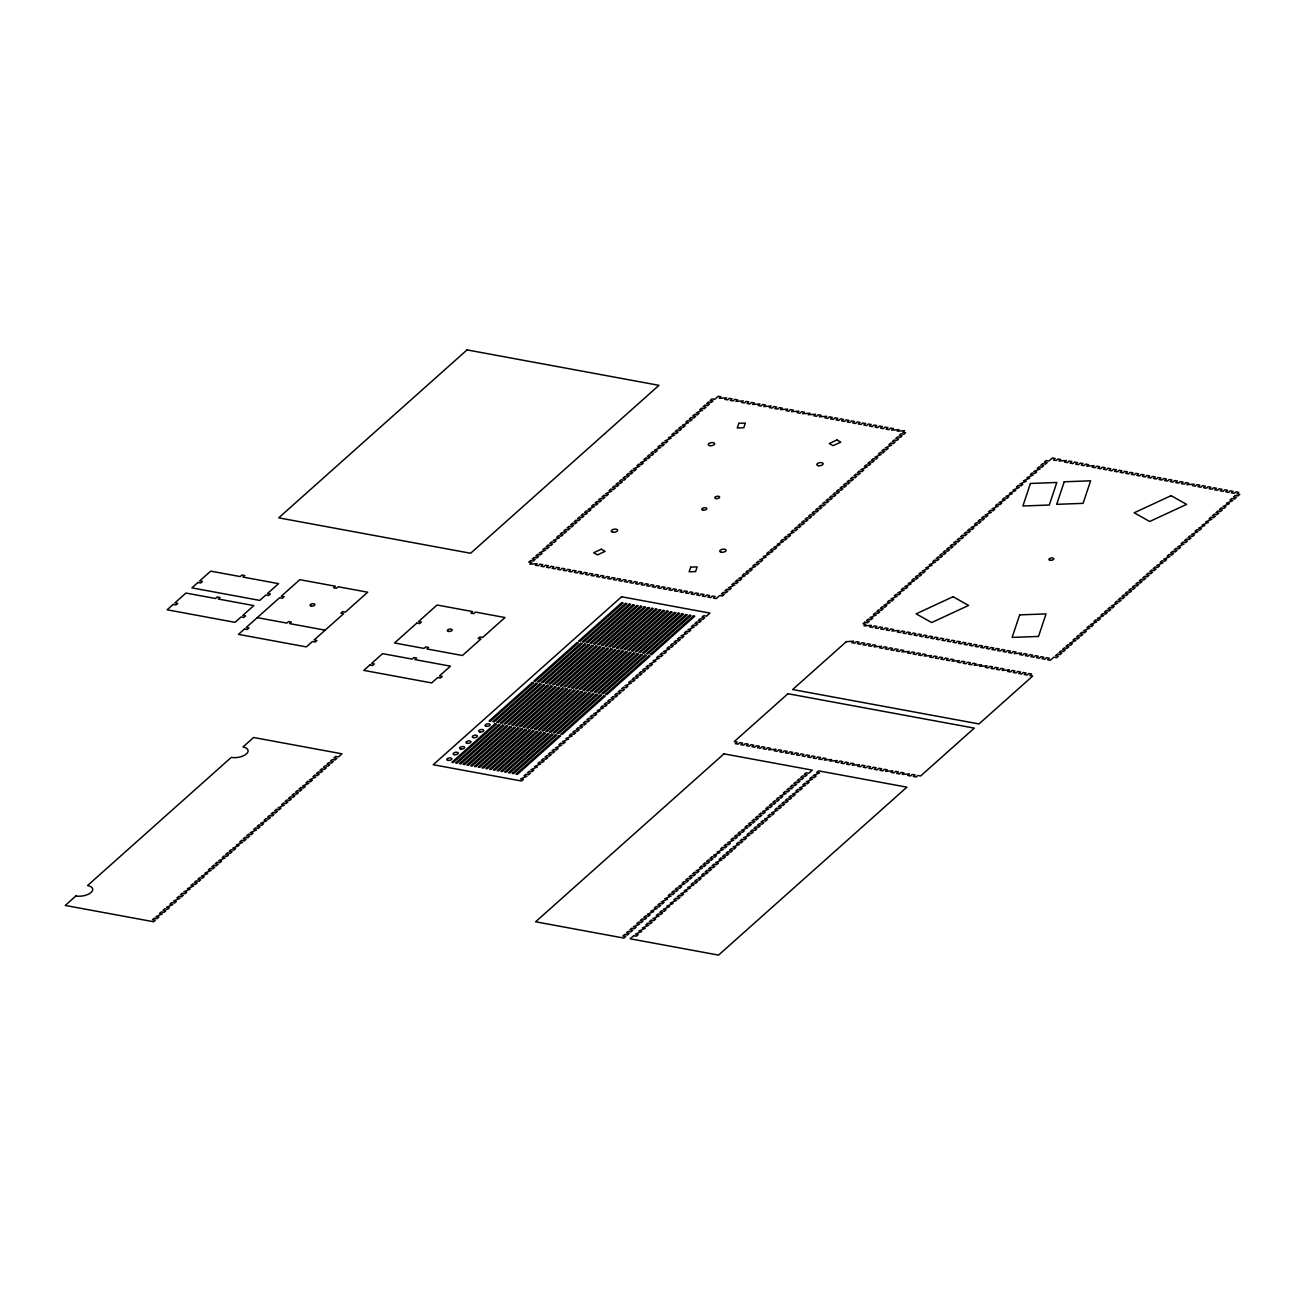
<?xml version="1.0" encoding="UTF-8"?>
<svg xmlns="http://www.w3.org/2000/svg" width="1305" height="1305" viewBox="0 0 1305 1305"><rect width="100%" height="100%" fill="white"/><g stroke="black" fill="none" stroke-linecap="round" stroke-linejoin="round"><path stroke-width="1.5" d="M257.264 617.64L286.79 623.089L288.536 621.539L291.309 622.045L289.563 623.594L325.141 630.168M690.671 567.137L689.122 571.802L695.581 571.574L697.147 566.892L690.671 567.137M738.842 423.309L737.276 427.975L743.752 427.73L745.318 423.065L738.842 423.309M1030.428 483.47L1022.892 505.997L1049.285 505.019L1056.822 482.475L1030.428 483.47M1019.662 614.883L1012.125 637.411L1038.519 636.432L1046.055 613.905L1019.662 614.883M1064.227 481.79L1056.675 504.334L1083.068 503.355L1090.621 480.811L1064.227 481.79M173.173 604.411L167.138 609.794L235.031 622.338L241.066 616.955L243.839 617.461L245.585 615.911L242.812 615.389L253.806 605.585L218.229 599.011L219.974 597.462L217.201 596.956L215.456 598.506L185.93 593.057L174.919 602.861L177.708 603.383L175.963 604.933L173.173 604.411M197.936 582.487L191.9 587.87L259.777 600.398L265.812 595.015L268.602 595.537L270.347 593.987L267.558 593.465L278.569 583.661L242.991 577.087L244.736 575.538L241.947 575.016L240.202 576.582L210.676 571.133L199.681 580.937L202.454 581.443L200.709 583.009L197.936 582.487M467.043 349.903L278.699 517.84L470.616 553.271L658.96 385.334L467.043 349.903M244.508 628.994L238.472 634.377L306.365 646.905L312.401 641.538L315.174 642.044L316.919 640.494L314.146 639.972L343.655 613.66L340.882 613.138L342.628 611.588L345.401 612.094L367.716 592.209L338.174 586.761L336.429 588.31L333.656 587.805L335.401 586.239L299.824 579.681L281.309 596.189L284.099 596.711L282.353 598.261L279.564 597.739L246.254 627.444L249.043 627.95L247.298 629.516L244.508 628.994M75.886 895.964L65.25 905.442L153.615 921.754L155.344 920.188L152.571 919.682L154.316 918.133L157.089 918.638L158.835 917.089L156.062 916.567L162.326 913.973L159.553 913.467L161.282 911.901L164.071 912.423L165.817 910.874L163.027 910.352L164.773 908.802L167.562 909.308L169.307 907.758L166.518 907.236L172.798 904.642L170.009 904.137L171.754 902.571L174.527 903.093L176.273 901.543L173.5 901.021L179.764 898.427L176.991 897.905L178.736 896.356L181.509 896.878L183.255 895.312L180.465 894.806L182.211 893.24L185 893.762L186.746 892.212L183.956 891.69L190.236 889.096L187.447 888.591L193.711 885.981L190.938 885.475L192.683 883.925L195.456 884.431L197.202 882.881L194.429 882.359L196.174 880.81L198.947 881.315L200.693 879.766L197.92 879.26L199.649 877.694L202.438 878.216L204.184 876.65L201.394 876.144L207.674 873.551L204.885 873.029L211.149 870.435L208.376 869.929L210.121 868.363L212.894 868.885L214.64 867.319L211.867 866.814L213.612 865.264L216.385 865.77L218.131 864.22L215.358 863.698L217.087 862.148L219.876 862.654L221.622 861.104L218.832 860.599L225.113 857.989L222.323 857.483L224.069 855.933L226.858 856.439L228.603 854.889L225.814 854.367L227.559 852.817L230.332 853.34L232.078 851.774L229.305 851.268L231.05 849.702L233.823 850.224L235.569 848.674L232.796 848.152L239.06 845.558L236.27 845.036L242.551 842.443L239.761 841.937L241.507 840.371L244.296 840.893L246.041 839.343L243.252 838.821L244.997 837.272L247.771 837.777L249.516 836.228L246.743 835.706L248.488 834.156L251.261 834.678L253.007 833.112L250.234 832.606L256.498 830.013L253.725 829.491L255.454 827.941L258.243 828.447L259.989 826.897L257.199 826.391L258.945 824.825L261.734 825.347L263.48 823.781L260.69 823.276L266.954 820.682L264.181 820.16L265.926 818.61L268.7 819.116L270.445 817.566L267.672 817.061L269.417 815.495L272.19 816.017L273.936 814.451L271.163 813.945L272.892 812.395L275.681 812.901L277.427 811.351L274.637 810.829L276.383 809.279L279.172 809.785L280.918 808.235L278.128 807.73L284.408 805.12L281.619 804.614L283.364 803.064L286.138 803.57L287.883 802.02L285.11 801.498L286.855 799.949L289.628 800.454L291.374 798.905L288.601 798.399L290.346 796.833L293.119 797.355L294.865 795.789L292.075 795.283L293.821 793.734L296.61 794.239L298.356 792.69L295.566 792.168L297.312 790.618L300.101 791.14L301.846 789.574L299.057 789.068L300.803 787.502L303.576 788.024L305.321 786.475L302.548 785.953L308.812 783.359L306.039 782.837L307.784 781.287L310.557 781.809L312.303 780.243L309.53 779.738L315.794 777.144L313.004 776.622L314.75 775.072L317.539 775.578L319.285 774.028L316.495 773.506L318.241 771.956L321.03 772.478L322.759 770.912L319.986 770.407L321.731 768.841L324.505 769.363L326.25 767.813L323.477 767.291L325.222 765.741L327.995 766.247L329.741 764.697L326.968 764.192L328.697 762.626L331.486 763.148L333.232 761.582L330.442 761.076L332.188 759.526L334.977 760.032L336.723 758.482L333.933 757.96L335.679 756.411L338.468 756.916L341.943 753.817L253.594 737.504L242.958 746.982A11.093 5.269 -8.8 0 1 246.433 753.915A11.093 5.269 -8.8 0 1 231.279 757.389L87.566 885.54A11.093 5.269 -8.8 0 1 91.04 892.473A11.093 5.269 -8.8 0 1 75.886 895.964M369.821 665.012L363.785 670.379L431.678 682.923L437.713 677.54L440.486 678.045L442.232 676.496L439.459 675.974L450.453 666.17L414.876 659.596L416.621 658.046L413.848 657.541L412.103 659.09L382.577 653.642L371.566 663.446L374.356 663.968L372.61 665.517L369.821 665.012M416.833 623.089L394.534 642.974L424.06 648.422L425.805 646.872L428.578 647.378L426.849 648.944L462.41 655.501L480.925 638.993L478.152 638.488L479.897 636.922L482.671 637.444L504.986 617.542L475.444 612.094L473.715 613.66L470.926 613.138L472.671 611.588L437.093 605.014L418.579 621.523L421.368 622.045L419.623 623.594L416.833 623.089M530.58 560.579L528.835 562.129L531.624 562.651L529.879 564.2L537.187 563.678L535.442 565.228L538.215 565.75L539.96 564.184L542.75 564.706L541.004 566.256L543.777 566.778L545.523 565.212L548.312 565.734L546.567 567.284L549.34 567.806L551.085 566.24L553.875 566.762L552.129 568.311L554.902 568.833L556.648 567.267L559.437 567.789L557.692 569.339L560.465 569.845L562.21 568.295L565 568.817L563.254 570.367L566.027 570.872L567.773 569.323L570.546 569.845L568.817 571.394L571.59 571.9L573.335 570.35L576.109 570.872L574.379 572.422L577.153 572.928L578.898 571.378L581.671 571.884L579.942 573.45L582.715 573.955L584.461 572.406L587.234 572.911L585.505 574.477L588.278 574.983L590.023 573.433L592.796 573.939L591.067 575.505L593.84 576.011L595.586 574.461L598.359 574.967L596.63 576.533L599.403 577.038L601.148 575.489L603.921 575.994L602.192 577.56L604.965 578.066L606.711 576.516L609.484 577.022L607.755 578.572L610.528 579.094L612.273 577.544L615.047 578.05L613.317 579.599L616.091 580.121L617.836 578.572L620.609 579.077L618.88 580.627L621.653 581.149L623.399 579.599L626.172 580.105L624.443 581.655L627.216 582.177L628.961 580.611L631.734 581.133L630.005 582.683L632.778 583.205L634.524 581.639L637.297 582.161L635.568 583.71L638.341 584.232L640.086 582.666L642.859 583.188L641.13 584.738L643.903 585.26L645.649 583.694L648.422 584.216L646.676 585.766L649.466 586.288L651.211 584.722L653.984 585.244L652.239 586.793L655.028 587.315L656.774 585.749L659.547 586.271L657.802 587.821L660.591 588.327L662.336 586.777L665.11 587.299L663.364 588.849L666.154 589.354L667.899 587.805L670.672 588.327L668.927 589.876L671.716 590.382L673.462 588.832L676.235 589.338L674.489 590.904L677.279 591.41L679.024 589.86L681.797 590.366L680.052 591.932L682.841 592.437L684.587 590.888L687.36 591.393L685.614 592.959L688.404 593.465L690.149 591.915L692.922 592.421L691.177 593.987L693.966 594.493L695.712 592.943L698.485 593.449L696.74 595.015L699.529 595.52L701.274 593.971L704.048 594.476L702.302 596.042L705.092 596.548L706.837 594.998L709.61 595.504L707.865 597.054L710.654 597.576L712.4 596.026L715.173 596.532L713.427 598.082L716.217 598.604L719.707 595.488L722.481 596.01L724.226 594.444L721.453 593.938L723.198 592.388L725.972 592.894L727.717 591.344L724.928 590.822L726.673 589.273L729.462 589.778L731.208 588.229L728.418 587.723L734.699 585.113L731.909 584.607L733.655 583.058L736.428 583.563L738.173 582.014L735.4 581.492L737.146 579.942L739.919 580.448L741.664 578.898L738.891 578.392L745.155 575.782L742.382 575.277L744.111 573.727L746.9 574.233L748.646 572.683L745.856 572.161L747.602 570.611L750.391 571.133L752.137 569.567L749.347 569.062L755.611 566.468L752.838 565.946L754.584 564.396L757.357 564.902L759.102 563.352L756.329 562.83L758.075 561.28L760.848 561.803L762.593 560.236L759.82 559.731L766.084 557.137L763.295 556.615L769.575 554.021L766.785 553.499L768.531 551.95L771.32 552.472L773.066 550.906L770.276 550.4L772.022 548.834L774.795 549.356L776.54 547.806L773.767 547.284L780.031 544.691L777.258 544.185L783.522 541.575L780.733 541.069L782.478 539.52L785.267 540.025L787.013 538.476L784.223 537.954L785.969 536.404L788.758 536.91L790.504 535.36L787.714 534.854L793.978 532.244L791.205 531.739L792.951 530.189L795.724 530.695L797.469 529.145L794.696 528.623L796.442 527.073L799.215 527.579L800.96 526.029L798.187 525.524L799.916 523.957L802.706 524.48L804.451 522.913L801.662 522.408L803.407 520.858L806.196 521.364L807.942 519.814L805.152 519.292L806.898 517.742L809.687 518.248L811.416 516.698L808.643 516.193L810.389 514.627L813.162 515.149L814.907 513.583L812.134 513.077L813.88 511.527L816.653 512.033L818.398 510.483L815.625 509.961L817.354 508.412L820.144 508.934L821.889 507.368L819.1 506.862L820.845 505.296L823.634 505.818L825.38 504.268L822.59 503.746L824.336 502.197L827.125 502.702L828.871 501.153L826.081 500.631L827.827 499.081L830.6 499.603L832.345 498.037L829.572 497.531L831.318 495.965L834.091 496.487L835.836 494.938L833.063 494.416L834.808 492.866L837.582 493.372L839.327 491.822L836.538 491.3L838.283 489.75L841.073 490.272L842.818 488.706L840.029 488.2L841.774 486.635L844.563 487.156L846.309 485.607L843.519 485.085L845.265 483.535L848.038 484.041L849.783 482.491L847.01 481.985L848.756 480.419L851.529 480.941L853.274 479.375L850.501 478.87L852.247 477.32L855.02 477.826L856.765 476.276L853.992 475.754L855.721 474.204L858.511 474.71L860.256 473.16L857.467 472.655L859.212 471.089L862.001 471.611L863.747 470.045L860.957 469.539L867.221 466.945L864.448 466.423L866.194 464.874L868.967 465.379L870.712 463.83L867.939 463.324L869.685 461.758L872.458 462.28L874.203 460.714L871.43 460.208L873.159 458.659L875.949 459.164L877.694 457.615L874.905 457.093L881.185 454.499L878.396 453.993L880.141 452.427L882.93 452.949L884.676 451.383L881.886 450.877L883.632 449.328L886.405 449.834L888.15 448.284L885.377 447.762L891.641 445.168L888.868 444.662L890.614 443.096L893.387 443.618L895.132 442.069L892.343 441.547L894.088 439.997L896.878 440.503L898.623 438.953L895.834 438.431L897.579 436.881L900.368 437.403L902.114 435.837L899.324 435.332L901.07 433.766L903.843 434.288L905.588 432.738L902.815 432.216L904.561 430.666L897.253 431.188L898.998 429.639L891.69 430.161L893.436 428.611L890.646 428.089L888.901 429.655L886.128 429.133L887.873 427.583L885.084 427.061L883.338 428.627L880.565 428.105L882.311 426.556L879.521 426.05L877.776 427.6L875.003 427.078L876.748 425.528L873.959 425.022L872.213 426.572L869.44 426.05L871.185 424.5L868.396 423.995L866.65 425.544L863.877 425.038L865.623 423.473L862.833 422.967L861.088 424.517L858.315 424.011L860.06 422.445L857.271 421.939L855.525 423.489L852.752 422.983L854.498 421.417L851.708 420.911L849.963 422.461L847.19 421.955L848.935 420.389L846.146 419.884L844.4 421.433L841.627 420.928L843.373 419.362L840.583 418.856L838.838 420.406L836.065 419.9L837.81 418.334L835.021 417.828L833.275 419.378L830.502 418.872L832.247 417.323L829.458 416.801L827.713 418.35L824.939 417.845L826.685 416.295L819.377 416.817L821.122 415.267L818.333 414.745L816.587 416.295L813.814 415.789L815.56 414.24L808.252 414.762L809.997 413.212L802.689 413.734L804.435 412.184L801.645 411.662L799.916 413.228L797.127 412.706L798.872 411.157L791.564 411.679L793.31 410.129L790.52 409.607L788.791 411.173L786.001 410.651L787.747 409.101L780.439 409.623L782.184 408.074L779.395 407.568L777.666 409.118L774.876 408.596L776.622 407.046L773.832 406.54L772.103 408.09L769.314 407.568L771.059 406.018L763.751 406.556L765.497 404.99L762.707 404.485L760.978 406.034L758.189 405.529L759.934 403.963L752.626 404.501L754.372 402.935L751.582 402.429L749.853 403.979L747.064 403.473L748.809 401.907L746.02 401.402L744.29 402.951L741.501 402.446L743.246 400.88L735.938 401.418L737.684 399.852L734.894 399.346L733.165 400.896L730.376 400.39L732.121 398.841L729.348 398.319L727.603 399.868L724.813 399.363L726.559 397.813L719.251 398.335L720.996 396.785L718.223 396.263L714.732 399.379L711.943 398.857L710.197 400.423L712.987 400.929L711.241 402.478L708.452 401.973L706.706 403.522L709.496 404.044L707.75 405.594L704.977 405.088L703.232 406.638L706.005 407.144L704.26 408.71L701.486 408.188L699.741 409.754L702.514 410.259L696.25 412.853L699.04 413.375L697.294 414.925L694.505 414.419L692.759 415.969L695.549 416.474L693.803 418.04L691.014 417.518L689.268 419.084L692.058 419.59L690.312 421.14L687.539 420.634L685.794 422.184L688.567 422.706L682.303 425.3L685.076 425.805L683.331 427.371L680.558 426.849L678.812 428.415L681.585 428.921L679.856 430.471L677.067 429.965L675.321 431.515L678.111 432.037L676.365 433.586L673.576 433.081L671.83 434.63L674.62 435.136L668.356 437.73L671.129 438.252L664.865 440.845L667.638 441.367L665.893 442.917L663.119 442.395L661.374 443.961L664.147 444.467L662.418 446.033L659.629 445.511L657.883 447.06L660.673 447.582L654.392 450.176L657.182 450.698L655.436 452.248L652.647 451.726L650.901 453.292L653.691 453.797L651.945 455.363L649.172 454.841L647.427 456.391L650.2 456.913L648.455 458.463L645.681 457.957L643.936 459.507L646.709 460.029L640.445 462.623L643.235 463.128L641.489 464.678L638.7 464.172L636.954 465.722L639.744 466.244L633.463 468.838L636.253 469.343L634.507 470.909L631.734 470.387L629.989 471.953L632.762 472.459L631.016 474.009L628.243 473.503L626.498 475.053L629.271 475.575L627.526 477.124L624.752 476.619L623.007 478.168L625.78 478.674L624.051 480.24L621.262 479.718L619.516 481.284L622.306 481.79L620.56 483.339L617.771 482.834L616.025 484.383L618.815 484.905L617.069 486.455L614.28 485.949L612.551 487.499L615.324 488.005L613.578 489.571L610.805 489.049L609.06 490.615L611.833 491.12L605.569 493.714L608.342 494.236L606.613 495.786L603.824 495.28L602.078 496.83L604.868 497.336L603.122 498.901L600.333 498.38L598.587 499.929L601.377 500.451L599.631 502.001L596.842 501.495L595.096 503.045L597.886 503.567L596.14 505.117L593.367 504.595L591.622 506.161L594.395 506.666L588.131 509.26L590.904 509.782L589.159 511.332L586.385 510.826L584.64 512.376L587.429 512.898L585.684 514.447L582.895 513.925L581.149 515.491L583.939 515.997L582.193 517.563L579.404 517.041L577.658 518.591L580.448 519.113L578.702 520.662L575.929 520.157L574.184 521.706L576.957 522.228L575.211 523.778L572.438 523.256L570.693 524.822L573.466 525.328L571.721 526.877L568.947 526.372L567.202 527.921L569.975 528.443L568.246 529.993L565.457 529.487L563.711 531.037L566.5 531.543L564.755 533.109L561.966 532.587L560.22 534.153L563.01 534.659L561.264 536.208L558.475 535.702L556.746 537.252L559.519 537.774L553.255 540.368L556.028 540.874L554.282 542.44L551.509 541.918L549.764 543.484L552.537 543.989L550.808 545.539L548.018 545.033L546.273 546.583L549.062 547.105L547.317 548.655L544.528 548.149L542.782 549.699L545.572 550.204L539.291 552.814L542.081 553.32L540.335 554.87L537.562 554.364L535.817 555.914L538.59 556.436L536.844 557.985L534.071 557.48L532.326 559.029L535.099 559.535L533.353 561.101L530.58 560.579M621.572 596.776L433.227 764.714L521.592 781.026L523.338 779.476L520.548 778.955L526.812 776.361L524.039 775.855L525.784 774.289L528.558 774.811L530.303 773.245L527.53 772.739L529.275 771.19L532.049 771.695L533.794 770.146L531.005 769.624L537.285 767.03L534.495 766.524L540.776 763.931L537.986 763.409L539.732 761.859L542.505 762.365L544.25 760.815L541.477 760.293L543.223 758.743L545.996 759.265L547.741 757.699L544.968 757.194L546.713 755.628L549.487 756.15L551.232 754.6L548.459 754.078L550.188 752.528L552.977 753.034L554.723 751.484L551.933 750.962L553.679 749.413L556.468 749.935L558.214 748.369L555.424 747.863L561.688 745.269L558.915 744.747L560.661 743.198L563.434 743.703L565.179 742.154L562.406 741.648L568.67 739.038L565.897 738.532L572.161 735.938L569.372 735.416L571.117 733.867L573.906 734.372L575.652 732.823L572.862 732.317L574.608 730.751L577.397 731.273L579.143 729.707L576.353 729.201L578.099 727.652L580.872 728.157L582.617 726.608L579.844 726.086L581.59 724.536L584.363 725.042L586.108 723.492L583.335 722.986L585.08 721.42L587.854 721.942L589.599 720.376L586.81 719.871L588.555 718.321L591.344 718.827L593.09 717.277L590.3 716.755L592.046 715.205L594.835 715.711L596.581 714.161L593.791 713.656L600.055 711.046L597.282 710.54L603.546 707.946L600.773 707.424L602.519 705.875L605.292 706.397L607.037 704.831L604.264 704.325L605.993 702.759L608.783 703.281L610.528 701.731L607.739 701.209L609.484 699.659L612.273 700.165L614.019 698.615L611.229 698.093L612.975 696.544L615.764 697.066L617.493 695.5L614.72 694.994L616.466 693.428L619.239 693.95L620.984 692.4L618.211 691.878L619.957 690.329L622.73 690.834L624.475 689.285L621.702 688.763L623.431 687.213L626.221 687.735L627.966 686.169L625.177 685.663L631.457 683.07L628.667 682.548L630.413 680.998L633.202 681.504L634.948 679.954L632.158 679.448L633.904 677.882L636.677 678.404L638.422 676.838L635.649 676.333L637.395 674.783L640.168 675.289L641.913 673.739L639.14 673.217L640.885 671.667L643.659 672.173L645.404 670.623L642.615 670.118L644.36 668.552L647.15 669.074L648.895 667.508L646.106 667.002L647.851 665.452L650.64 665.958L652.386 664.408L649.596 663.886L655.86 661.292L653.087 660.787L659.351 658.177L656.578 657.671L658.324 656.121L661.097 656.627L662.842 655.077L660.069 654.555L661.798 653.006L664.588 653.511L666.333 651.962L663.544 651.456L669.824 648.846L667.034 648.34L668.78 646.791L671.569 647.296L673.298 645.747L670.525 645.225L672.271 643.675L675.044 644.181L676.789 642.631L674.016 642.125L675.762 640.559L678.535 641.081L680.28 639.532L677.507 639.01L679.236 637.46L682.026 637.966L683.771 636.416L680.982 635.894L687.262 633.3L684.473 632.795L686.218 631.229L689.007 631.75L690.753 630.201L687.963 629.679L694.227 627.085L691.454 626.563L693.2 625.013L695.973 625.535L697.718 623.969L694.945 623.464L696.691 621.898L699.464 622.42L701.209 620.87L698.42 620.348L700.165 618.798L702.955 619.304L704.7 617.754L701.911 617.232L703.656 615.683L706.445 616.205L709.92 613.089L621.572 596.776M532.228 682.531L489.13 720.964L490.484 721.208L533.582 682.776L532.228 682.531M576.989 642.615L533.875 681.063L535.229 681.308L578.343 642.876L576.989 642.615M621.735 602.714L578.621 641.147L579.991 641.408L623.089 602.959L621.735 602.714M535.996 683.216L492.899 721.665L494.252 721.91L537.35 683.477L535.996 683.216M580.758 643.316L537.644 681.748L538.998 682.009L582.112 643.561L580.758 643.316M625.503 603.416L582.405 641.848L583.759 642.093L626.857 603.66L625.503 603.416M495.019 723.818L451.905 762.267L453.275 762.512L496.373 724.079L495.019 723.818M539.764 683.918L496.667 722.35L498.021 722.611L541.135 684.163L539.764 683.918M584.526 644.018L541.412 682.45L542.782 682.694L585.88 644.262L584.526 644.018M629.271 604.117L586.173 642.549L587.527 642.794L630.641 604.362L629.271 604.117M498.787 724.52L455.69 762.952L457.044 763.213L500.141 724.764L498.787 724.52M543.549 684.619L500.435 723.052L501.789 723.296L544.903 684.864L543.549 684.619M588.294 644.703L545.196 683.151L546.55 683.396L589.648 644.964L588.294 644.703M633.056 604.802L589.942 643.235L591.296 643.496L634.409 605.063L633.056 604.802M502.555 725.221L459.458 763.653L460.812 763.898L503.926 725.466L502.555 725.221M547.317 685.304L504.203 723.753L505.557 723.998L548.671 685.565L547.317 685.304M592.062 645.404L548.965 683.836L550.319 684.097L593.416 645.649L592.062 645.404M636.824 605.504L593.71 643.936L595.064 644.181L638.178 605.748L636.824 605.504M506.34 725.906L463.226 764.355L464.58 764.6L507.694 726.167L506.34 725.906M551.085 686.006L507.988 724.438L509.342 724.699L552.439 686.251L551.085 686.006M595.847 646.106L552.733 684.538L554.087 684.782L597.201 646.35L595.847 646.106M640.592 606.205L597.478 644.637L598.848 644.882L641.946 606.45L640.592 606.205M510.108 726.608L466.994 765.04L468.348 765.301L511.462 726.852L510.108 726.608M554.853 686.707L511.756 725.14L513.11 725.384L556.207 686.952L554.853 686.707M599.615 646.791L556.501 685.239L557.855 685.484L600.969 647.052L599.615 646.791M644.36 606.89L601.262 645.323L602.616 645.584L645.714 607.151L644.36 606.89M513.876 727.309L470.762 765.741L472.133 765.986L515.23 727.554L513.876 727.309M558.622 687.392L515.524 725.841L516.878 726.086L559.992 687.653L558.622 687.392M603.383 647.492L560.269 685.924L561.639 686.185L604.737 647.753L603.383 647.492M648.128 607.592L605.031 646.024L606.385 646.285L649.499 607.836L648.128 607.592M517.645 727.994L474.547 766.443L475.901 766.688L518.999 728.255L517.645 727.994M562.406 688.094L519.292 726.526L520.646 726.787L563.76 688.339L562.406 688.094M607.151 648.194L564.054 686.626L565.408 686.87L608.505 648.438L607.151 648.194M651.913 608.293L608.799 646.725L610.153 646.97L653.267 608.538L651.913 608.293M521.413 728.696L478.315 767.128L479.669 767.389L522.783 728.94L521.413 728.696M566.174 688.795L523.06 727.228L524.431 727.472L567.528 689.04L566.174 688.795M610.919 648.895L567.822 687.327L569.176 687.572L612.29 649.14L610.919 648.895M655.681 608.978L612.567 647.427L613.921 647.672L657.035 609.239L655.681 608.978M525.197 729.397L482.083 767.829L483.437 768.074L526.551 729.642L525.197 729.397M569.942 689.48L526.845 727.929L528.199 728.174L571.296 689.741L569.942 689.48M614.704 649.58L571.59 688.012L572.944 688.273L616.058 649.841L614.704 649.58M659.449 609.68L616.351 648.112L617.705 648.373L660.803 609.924L659.449 609.68M528.965 730.082L485.851 768.531L487.205 768.775L530.319 730.343L528.965 730.082M573.711 690.182L530.613 728.614L531.967 728.875L575.065 690.427L573.711 690.182M618.472 650.282L575.358 688.714L576.712 688.958L619.826 650.526L618.472 650.282M663.217 610.381L620.12 648.813L621.474 649.058L664.571 610.626L663.217 610.381M532.734 730.784L489.636 769.216L490.99 769.477L534.088 731.028L532.734 730.784M577.495 690.883L534.381 729.316L535.735 729.56L578.849 691.128L577.495 690.883M622.24 650.983L579.126 689.415L580.497 689.66L623.594 651.228L622.24 650.983M666.986 611.066L623.888 649.515L625.242 649.76L668.356 611.327L666.986 611.066M536.502 731.485L493.404 769.917L494.758 770.162L537.856 731.73L536.502 731.485M581.263 691.568L538.149 730.017L539.503 730.262L582.617 691.829L581.263 691.568M626.009 651.668L582.911 690.1L584.265 690.361L627.362 651.929L626.009 651.668M670.77 611.768L627.656 650.2L629.01 650.461L672.124 612.012L670.77 611.768M540.27 732.17L497.172 770.619L498.526 770.864L541.64 732.431L540.27 732.17M585.032 692.27L541.918 730.702L543.288 730.963L586.385 692.531L585.032 692.27M629.777 652.37L586.679 690.802L588.033 691.063L631.147 652.614L629.777 652.37M674.538 612.469L631.424 650.901L632.778 651.146L675.892 612.714L674.538 612.469M544.054 732.872L500.941 771.304L502.295 771.565L545.408 733.116L544.054 732.872M588.8 692.971L545.702 731.404L547.056 731.648L590.154 693.216L588.8 692.971M633.561 653.071L590.447 691.503L591.801 691.748L634.915 653.316L633.561 653.071M678.306 613.154L635.209 651.603L636.563 651.848L679.66 613.415L678.306 613.154M547.823 733.573L504.709 772.005L506.063 772.25L549.177 733.818L547.823 733.573M592.568 693.673L549.47 732.105L550.824 732.35L593.922 693.917L592.568 693.673M637.329 653.756L594.215 692.205L595.569 692.449L638.683 654.017L637.329 653.756M682.075 613.856L638.977 652.288L640.331 652.549L683.428 614.1L682.075 613.856M551.591 734.258L508.493 772.707L509.847 772.952L552.945 734.519L551.591 734.258M596.352 694.358L553.238 732.79L554.592 733.051L597.706 694.619L596.352 694.358M641.098 654.457L597.984 692.89L599.354 693.151L642.452 654.702L641.098 654.457M685.843 614.557L642.745 652.989L644.099 653.234L687.213 614.802L685.843 614.557M555.359 734.96L512.261 773.392L513.615 773.653L556.713 735.204L555.359 734.96M600.121 695.059L557.007 733.492L558.361 733.736L601.475 695.304L600.121 695.059M644.866 655.159L601.768 693.591L603.122 693.836L646.22 655.404L644.866 655.159M689.627 615.242L646.513 653.691L647.867 653.936L690.981 615.503L689.627 615.242M559.127 735.661L516.03 774.093L517.384 774.338L560.498 735.906L559.127 735.661M603.889 695.761L560.775 734.193L562.145 734.438L605.243 696.005L603.889 695.761M648.634 655.844L605.536 694.293L606.89 694.537L650.004 656.105L648.634 655.844M693.395 615.944L650.282 654.376L651.635 654.637L694.749 616.188L693.395 615.944M864.742 622.257L862.996 623.823L865.77 624.328L864.024 625.894L871.332 625.356L869.587 626.906L872.376 627.428L874.122 625.878L876.895 626.384L875.149 627.933L877.939 628.455L879.684 626.906L882.457 627.411L880.712 628.961L883.501 629.483L885.247 627.917L888.02 628.439L886.274 629.989L889.064 630.511L890.809 628.945L893.582 629.467L891.837 631.016L899.145 630.494L897.4 632.044L900.189 632.566L901.934 631L904.708 631.522L902.962 633.072L905.752 633.594L907.497 632.028L910.27 632.55L908.525 634.1L911.314 634.622L913.06 633.056L915.833 633.577L914.087 635.127L916.877 635.633L918.622 634.083L921.395 634.605L919.65 636.155L922.439 636.661L924.185 635.111L926.958 635.633L925.212 637.183L928.002 637.688L929.747 636.139L932.52 636.661L930.775 638.21L933.564 638.716L935.31 637.166L938.083 637.672L936.338 639.238L939.127 639.744L940.872 638.194L943.646 638.7L941.9 640.266L944.69 640.771L946.435 639.222L949.208 639.727L947.463 641.293L950.252 641.799L951.998 640.249L954.771 640.755L953.025 642.321L955.815 642.827L957.56 641.277L960.333 641.783L958.588 643.349L961.377 643.854L963.123 642.305L965.896 642.81L964.15 644.376L966.94 644.882L968.685 643.332L971.458 643.838L969.713 645.388L972.502 645.91L974.248 644.36L977.021 644.866L975.275 646.415L978.065 646.937L979.81 645.388L982.583 645.893L980.838 647.443L983.627 647.965L985.373 646.399L988.146 646.921L986.401 648.471L989.19 648.993L990.935 647.427L993.709 647.949L991.963 649.499L994.753 650.021L996.482 648.455L999.271 648.976L997.526 650.526L1000.315 651.048L1002.044 649.482L1004.834 650.004L1003.088 651.554L1005.878 652.076L1007.607 650.51L1010.396 651.032L1008.651 652.582L1011.44 653.104L1013.169 651.538L1015.959 652.06L1014.213 653.609L1021.521 653.087L1019.776 654.637L1022.565 655.143L1024.294 653.593L1027.084 654.115L1025.339 655.665L1028.128 656.17L1029.857 654.621L1032.647 655.126L1030.901 656.692L1033.69 657.198L1035.42 655.648L1038.209 656.154L1036.464 657.72L1039.253 658.226L1040.982 656.676L1043.772 657.182L1042.026 658.748L1044.816 659.253L1046.545 657.704L1049.334 658.209L1047.589 659.775L1050.378 660.281L1053.853 657.165L1056.642 657.687L1058.388 656.138L1055.598 655.616L1057.344 654.066L1060.133 654.572L1061.879 653.022L1059.089 652.5L1060.835 650.95L1063.608 651.472L1065.353 649.906L1062.58 649.401L1064.325 647.851L1067.099 648.357L1068.844 646.807L1066.071 646.285L1067.816 644.735L1070.589 645.241L1072.335 643.691L1069.545 643.186L1075.826 640.576L1073.036 640.07L1074.782 638.52L1077.571 639.026L1079.317 637.476L1076.527 636.954L1078.273 635.404L1081.062 635.91L1082.791 634.361L1080.018 633.855L1081.763 632.289L1084.537 632.811L1086.282 631.245L1083.509 630.739L1089.773 628.145L1087 627.623L1088.729 626.074L1091.518 626.579L1093.264 625.03L1090.474 624.524L1096.755 621.914L1093.965 621.408L1095.711 619.859L1098.5 620.364L1100.229 618.815L1097.456 618.293L1103.72 615.699L1100.947 615.193L1102.692 613.627L1105.466 614.149L1107.211 612.6L1104.438 612.078L1106.183 610.528L1108.956 611.034L1110.702 609.484L1107.912 608.962L1109.658 607.412L1112.447 607.934L1114.193 606.368L1111.403 605.863L1117.684 603.269L1114.894 602.747L1116.64 601.197L1119.413 601.703L1121.158 600.153L1118.385 599.631L1120.13 598.082L1122.904 598.604L1124.649 597.038L1121.876 596.532L1123.621 594.966L1126.394 595.488L1128.14 593.938L1125.35 593.416L1127.096 591.866L1129.885 592.372L1131.631 590.822L1128.841 590.3L1130.587 588.751L1133.376 589.273L1135.122 587.707L1132.332 587.201L1134.078 585.651L1136.867 586.157L1138.596 584.607L1135.823 584.085L1137.569 582.536L1140.342 583.041L1142.087 581.492L1139.314 580.986L1141.059 579.42L1143.833 579.942L1145.578 578.376L1142.805 577.87L1144.534 576.321L1147.323 576.826L1149.069 575.277L1146.279 574.755L1148.025 573.205L1150.814 573.711L1152.56 572.161L1149.77 571.655L1151.516 570.089L1154.305 570.611L1156.034 569.045L1153.261 568.54L1155.007 566.99L1157.78 567.496L1159.525 565.946L1156.752 565.424L1163.016 562.83L1160.243 562.325L1161.988 560.759L1164.761 561.28L1166.507 559.715L1163.717 559.209L1169.998 556.615L1167.208 556.093L1168.954 554.543L1171.743 555.049L1173.489 553.499L1170.699 552.994L1172.445 551.428L1175.218 551.95L1176.963 550.4L1174.19 549.878L1175.936 548.328L1178.709 548.834L1180.454 547.284L1177.681 546.762L1183.945 544.169L1181.172 543.663L1182.901 542.097L1185.69 542.619L1187.436 541.069L1184.646 540.547L1186.392 538.998L1189.181 539.503L1190.927 537.954L1188.137 537.432L1189.883 535.882L1192.672 536.404L1194.401 534.838L1191.628 534.332L1197.892 531.739L1195.119 531.217L1196.864 529.667L1199.638 530.173L1201.383 528.623L1198.61 528.101L1204.874 525.507L1202.084 525.001L1208.365 522.408L1205.575 521.886L1211.839 519.292L1209.066 518.786L1210.812 517.22L1213.585 517.742L1215.33 516.176L1212.557 515.671L1214.303 514.121L1217.076 514.627L1218.821 513.077L1216.048 512.555L1217.793 511.005L1220.567 511.511L1222.312 509.961L1219.523 509.456L1221.268 507.89L1224.057 508.412L1225.803 506.846L1223.013 506.34L1229.294 503.746L1226.504 503.224L1232.768 500.631L1229.995 500.125L1231.741 498.559L1234.514 499.081L1236.259 497.515L1233.486 497.009L1235.231 495.46L1238.005 495.965L1239.75 494.416L1236.977 493.894L1238.706 492.344L1235.933 491.838L1234.187 493.388L1231.414 492.866L1233.143 491.316L1230.37 490.811L1228.625 492.36L1225.852 491.838L1227.581 490.289L1224.808 489.783L1223.062 491.332L1220.289 490.827L1222.018 489.261L1219.245 488.755L1217.5 490.305L1214.727 489.799L1216.456 488.233L1213.683 487.727L1211.937 489.277L1209.164 488.771L1210.893 487.205L1208.12 486.7L1206.375 488.249L1203.602 487.744L1205.331 486.178L1202.558 485.672L1200.812 487.222L1198.039 486.716L1199.768 485.15L1196.995 484.644L1195.25 486.194L1192.476 485.688L1194.206 484.122L1186.914 484.661L1188.643 483.111L1185.87 482.589L1184.124 484.139L1181.351 483.633L1183.08 482.083L1180.307 481.561L1178.562 483.111L1175.789 482.605L1177.518 481.056L1174.745 480.534L1172.999 482.083L1170.226 481.578L1171.955 480.028L1169.182 479.506L1167.437 481.072L1164.664 480.55L1166.393 479L1163.62 478.478L1161.874 480.044L1159.101 479.522L1160.846 477.973L1158.057 477.451L1156.312 479.017L1153.538 478.495L1155.284 476.945L1152.494 476.423L1150.749 477.989L1147.976 477.467L1149.721 475.917L1146.932 475.395L1145.186 476.961L1142.413 476.439L1144.159 474.89L1141.369 474.384L1139.624 475.934L1136.851 475.412L1138.596 473.862L1135.807 473.356L1134.061 474.906L1131.288 474.384L1133.034 472.834L1130.244 472.328L1128.499 473.878L1125.726 473.356L1127.471 471.806L1124.682 471.301L1122.936 472.85L1120.163 472.345L1121.909 470.779L1119.119 470.273L1117.374 471.823L1114.601 471.317L1116.346 469.751L1113.557 469.245L1111.811 470.795L1109.038 470.289L1110.783 468.723L1107.994 468.218L1106.248 469.767L1103.475 469.262L1105.221 467.696L1102.431 467.19L1100.686 468.74L1097.913 468.234L1099.658 466.668L1096.869 466.162L1095.123 467.712L1092.35 467.206L1094.096 465.64L1086.788 466.179L1088.533 464.629L1085.744 464.107L1083.998 465.657L1081.225 465.151L1082.971 463.601L1080.181 463.079L1078.436 464.629L1075.663 464.123L1077.408 462.574L1074.619 462.052L1072.873 463.618L1070.1 463.096L1071.845 461.546L1069.056 461.024L1067.311 462.59L1064.537 462.068L1066.283 460.518L1058.975 461.04L1060.72 459.491L1057.931 458.969L1056.185 460.535L1053.412 460.013L1055.158 458.463L1052.368 457.941L1048.877 461.057L1046.104 460.551L1044.359 462.1L1047.132 462.606L1045.403 464.172L1042.613 463.65L1040.868 465.216L1043.657 465.722L1041.912 467.272L1039.123 466.766L1037.377 468.316L1040.167 468.838L1033.886 471.431L1036.676 471.937L1034.93 473.503L1032.157 472.981L1030.412 474.547L1033.185 475.053L1026.921 477.646L1029.694 478.168L1023.43 480.762L1026.219 481.268L1019.939 483.861L1022.729 484.383L1020.983 485.933L1018.194 485.427L1016.448 486.977L1019.238 487.499L1012.974 490.093L1015.747 490.598L1009.483 493.192L1012.256 493.714L1005.992 496.308L1008.765 496.83L1007.036 498.38L1004.246 497.858L1002.501 499.424L1005.29 499.929L999.01 502.523L1001.8 503.045L1000.054 504.595L997.265 504.089L995.536 505.639L998.309 506.144L992.045 508.754L994.818 509.26L993.072 510.81L990.299 510.304L988.554 511.854L991.327 512.376L985.063 514.969L987.852 515.475L986.107 517.041L983.317 516.519L981.572 518.085L984.362 518.591L982.616 520.14L979.827 519.635L978.081 521.184L980.871 521.706L979.125 523.256L976.352 522.75L974.607 524.3L977.38 524.806L971.116 527.416L973.889 527.921L972.143 529.471L969.37 528.965L967.625 530.515L970.414 531.037L968.669 532.587L965.879 532.081L964.134 533.631L966.923 534.137L965.178 535.702L962.389 535.181L960.643 536.747L963.433 537.252L961.687 538.802L958.914 538.296L957.169 539.846L959.942 540.368L958.196 541.918L955.423 541.396L953.678 542.962L956.451 543.467L954.705 545.033L951.932 544.511L950.187 546.061L952.96 546.583L951.231 548.133L948.441 547.627L946.696 549.177L949.485 549.699L947.74 551.248L944.951 550.726L943.205 552.292L945.995 552.798L944.249 554.364L941.46 553.842L939.731 555.392L942.504 555.914L940.758 557.463L937.985 556.958L936.24 558.507L939.013 559.029L937.267 560.579L934.494 560.057L932.749 561.623L935.522 562.129L929.258 564.722L932.047 565.244L925.767 567.838L928.556 568.344L922.276 570.954L925.066 571.46L923.32 573.009L920.547 572.504L918.802 574.053L921.575 574.575L919.829 576.125L917.056 575.619L915.311 577.169L918.084 577.675L916.338 579.241L913.565 578.719L911.82 580.285L914.609 580.79L908.329 583.384L911.118 583.906L904.838 586.5L907.628 587.005L905.882 588.571L903.093 588.049L901.363 589.615L904.137 590.121L897.873 592.715L900.646 593.237L898.9 594.786L896.127 594.281L894.382 595.83L897.155 596.336L890.891 598.946L893.68 599.452L891.935 601.001L889.145 600.496L887.4 602.045L890.189 602.567L883.925 605.161L886.699 605.667L884.953 607.233L882.18 606.711L880.435 608.26L883.208 608.783L881.462 610.332L878.689 609.827L876.944 611.376L879.717 611.898L877.971 613.448L875.198 612.926L873.453 614.492L876.242 614.998L869.962 617.591L872.751 618.113L871.006 619.663L868.217 619.157L866.471 620.707L869.261 621.229L867.515 622.779L864.742 622.257M787.959 693.722L734.291 741.566L737.08 742.088L735.335 743.638L738.108 744.144L739.853 742.594L742.643 743.1L740.897 744.666L743.671 745.171L745.416 743.622L748.205 744.127L746.46 745.693L749.233 746.199L750.979 744.649L753.768 745.155L752.023 746.721L754.796 747.227L756.541 745.677L759.331 746.183L757.585 747.749L760.358 748.254L762.104 746.705L764.893 747.21L763.148 748.776L765.921 749.282L767.666 747.732L770.456 748.238L768.71 749.804L776.018 749.266L774.273 750.815L777.046 751.337L778.791 749.788L781.581 750.293L779.835 751.843L782.609 752.365L784.354 750.815L787.143 751.321L785.398 752.871L788.171 753.393L789.917 751.827L792.706 752.349L790.961 753.899L793.734 754.421L795.479 752.855L798.269 753.376L796.523 754.926L799.296 755.448L801.042 753.882L803.831 754.404L802.086 755.954L804.859 756.476L806.604 754.91L809.394 755.432L807.648 756.982L810.421 757.504L812.167 755.938L814.956 756.46L813.211 758.009L815.984 758.531L817.729 756.965L820.519 757.487L818.773 759.037L821.546 759.543L823.292 757.993L826.081 758.515L824.336 760.065L831.644 759.543L829.898 761.092L837.206 760.57L835.461 762.12L838.234 762.626L839.98 761.076L842.769 761.582L841.024 763.148L843.797 763.653L845.542 762.104L848.332 762.609L846.586 764.175L849.359 764.681L851.105 763.131L853.878 763.637L852.149 765.203L859.44 764.665L857.711 766.231L860.484 766.736L862.23 765.187L865.003 765.692L863.274 767.258L866.047 767.764L867.792 766.214L870.565 766.72L868.836 768.27L871.61 768.792L873.355 767.242L876.128 767.748L874.399 769.298L877.172 769.82L878.918 768.27L881.691 768.775L879.962 770.325L882.735 770.847L884.48 769.298L887.253 769.803L885.524 771.353L892.816 770.831L891.087 772.381L893.86 772.903L895.605 771.337L898.378 771.859L896.649 773.408L899.422 773.93L901.168 772.364L903.941 772.886L902.212 774.436L909.503 773.914L907.774 775.464L910.547 775.986L912.293 774.42L915.066 774.942L913.337 776.491L916.11 777.013L917.855 775.447L920.629 775.969L974.297 728.125L787.959 693.722M846.309 641.685L792.657 689.529L978.995 723.932L1032.647 676.088L1029.873 675.566L1031.619 674.016L1028.829 673.494L1027.084 675.06L1024.311 674.538L1026.056 672.989L1023.267 672.483L1021.521 674.033L1018.748 673.51L1020.494 671.961L1017.704 671.455L1015.959 673.005L1013.186 672.483L1014.931 670.933L1012.142 670.427L1010.396 671.977L1007.623 671.455L1009.369 669.905L1002.061 670.444L1003.806 668.878L1001.017 668.372L999.271 669.922L996.498 669.416L998.243 667.85L995.454 667.344L993.709 668.894L990.935 668.388L992.681 666.822L989.891 666.317L988.146 667.866L985.373 667.361L987.118 665.795L979.81 666.333L981.556 664.767L974.248 665.305L975.993 663.739L973.204 663.234L971.458 664.783L968.685 664.278L970.431 662.728L967.641 662.206L965.896 663.756L963.123 663.25L964.868 661.7L962.079 661.178L960.333 662.728L957.56 662.222L959.306 660.673L951.998 661.195L953.743 659.645L950.954 659.123L949.208 660.689L946.435 660.167L948.18 658.617L945.391 658.095L943.646 659.661L940.872 659.139L942.618 657.59L939.828 657.068L938.083 658.634L935.31 658.111L937.055 656.562L934.266 656.04L932.52 657.606L929.747 657.084L931.493 655.534L924.185 656.056L925.93 654.506L923.141 654.001L921.395 655.55L918.622 655.028L920.368 653.479L917.578 652.973L915.833 654.523L913.06 654.001L914.805 652.451L912.016 651.945L910.27 653.495L907.497 652.973L909.242 651.423L901.934 651.962L903.68 650.396L900.89 649.89L899.145 651.44L896.372 650.934L898.117 649.368L895.328 648.862L893.582 650.412L890.809 649.906L892.555 648.34L889.765 647.835L888.02 649.384L885.247 648.879L886.992 647.313L884.203 646.807L882.457 648.357L879.684 647.851L881.43 646.285L874.122 646.823L875.867 645.274L873.078 644.752L871.332 646.301L868.559 645.796L870.304 644.246L867.515 643.724L865.77 645.274L862.996 644.768L864.742 643.218L861.952 642.696L860.207 644.246L857.434 643.74L859.179 642.191L856.39 641.669L854.644 643.235L851.871 642.713L853.617 641.163L846.309 641.685M723.949 753.85L535.605 921.787L623.969 938.099L625.715 936.533L622.925 936.028L624.671 934.462L627.46 934.984L629.189 933.434L626.416 932.912L628.162 931.362L630.935 931.868L632.68 930.318L629.907 929.812L631.653 928.246L634.426 928.769L636.171 927.202L633.398 926.697L639.662 924.103L636.873 923.581L638.618 922.031L641.408 922.537L643.153 920.987L640.364 920.482L642.109 918.916L644.898 919.438L646.628 917.872L643.854 917.366L645.6 915.816L648.373 916.322L650.118 914.772L647.345 914.25L653.609 911.657L650.836 911.151L657.1 908.541L654.311 908.035L656.056 906.486L658.846 906.991L660.591 905.442L657.802 904.92L659.547 903.37L662.336 903.876L664.082 902.326L661.292 901.82L667.556 899.21L664.783 898.705L671.047 896.111L668.274 895.589L670.02 894.039L672.793 894.561L674.538 892.995L671.749 892.49L673.494 890.923L676.284 891.446L678.029 889.896L675.24 889.374L676.985 887.824L679.775 888.33L681.52 886.78L678.731 886.258L684.995 883.664L682.221 883.159L683.967 881.593L686.74 882.115L688.485 880.565L685.712 880.043L687.458 878.493L690.231 878.999L691.976 877.449L689.203 876.927L690.932 875.378L693.722 875.9L695.467 874.334L692.678 873.828L694.423 872.262L697.213 872.784L698.958 871.234L696.169 870.712L702.433 868.119L699.659 867.613L701.405 866.047L704.178 866.569L705.923 865.003L703.15 864.497L704.896 862.948L707.669 863.453L709.414 861.904L706.641 861.382L708.387 859.832L711.16 860.338L712.905 858.788L710.116 858.282L711.861 856.716L714.651 857.238L716.396 855.672L713.607 855.167L719.887 852.573L717.098 852.051L723.362 849.457L720.588 848.951L722.334 847.385L725.107 847.907L726.852 846.341L724.079 845.836L725.825 844.286L728.598 844.792L730.343 843.242L727.554 842.72L733.834 840.126L731.045 839.621L732.79 838.055L735.58 838.577L737.325 837.011L734.536 836.505L736.281 834.955L739.07 835.461L740.8 833.911L738.026 833.389L739.772 831.84L742.545 832.362L744.29 830.796L741.517 830.29L747.781 827.696L745.008 827.174L746.737 825.625L749.527 826.13L751.272 824.581L748.483 824.059L750.228 822.509L753.018 823.031L754.763 821.465L751.974 820.959L753.719 819.393L756.509 819.915L758.238 818.366L755.465 817.844L757.21 816.294L759.983 816.8L761.729 815.25L758.955 814.728L760.701 813.178L763.474 813.7L765.219 812.134L762.446 811.628L768.71 809.035L765.921 808.513L767.666 806.963L770.456 807.469L772.201 805.919L769.412 805.413L771.157 803.847L773.947 804.369L775.692 802.803L772.903 802.298L774.648 800.748L777.421 801.254L779.167 799.704L776.393 799.182L778.139 797.632L780.912 798.138L782.657 796.588L779.884 796.083L786.148 793.473L783.359 792.967L785.104 791.417L787.894 791.923L789.639 790.373L786.85 789.851L788.595 788.302L791.385 788.807L793.13 787.258L790.341 786.752L792.086 785.186L794.875 785.708L796.605 784.142L793.832 783.636L795.577 782.087L798.35 782.592L800.096 781.043L797.322 780.521L799.068 778.971L801.841 779.476L803.586 777.927L800.813 777.421L802.542 775.855L805.332 776.377L807.077 774.811L804.288 774.305L806.033 772.756L808.823 773.261L812.314 770.146L723.949 753.85M633.675 935.669L630.185 938.784L718.549 955.097L906.893 787.16L818.529 770.847L816.783 772.397L819.573 772.919L813.292 775.513L816.082 776.018L814.336 777.584L811.547 777.062L809.801 778.628L812.591 779.134L806.327 781.728L809.1 782.25L807.355 783.799L804.581 783.294L802.836 784.843L805.609 785.349L799.345 787.959L802.118 788.465L800.389 790.014L797.6 789.509L795.854 791.058L798.644 791.58L792.363 794.174L795.153 794.68L793.407 796.246L790.618 795.724L788.889 797.29L791.662 797.795L789.917 799.345L787.143 798.839L785.398 800.389L788.171 800.911L786.426 802.461L783.653 801.955L781.907 803.505L784.68 804.011L782.951 805.577L780.162 805.054L778.416 806.621L781.206 807.126L779.46 808.676L776.671 808.17L774.925 809.72L777.715 810.242L771.434 812.836L774.224 813.341L772.478 814.907L769.705 814.385L767.96 815.935L770.733 816.457L764.469 819.051L767.242 819.573L765.497 821.122L762.724 820.6L760.978 822.166L763.768 822.672L762.022 824.238L759.233 823.716L757.487 825.266L760.277 825.788L758.531 827.337L755.742 826.832L753.996 828.381L756.786 828.903L755.04 830.453L752.267 829.931L750.522 831.497L753.295 832.003L751.55 833.569L748.776 833.047L747.031 834.596L749.804 835.118L743.54 837.712L746.313 838.218L744.584 839.784L741.795 839.262L740.049 840.828L742.839 841.334L741.093 842.883L738.304 842.378L736.558 843.927L739.348 844.449L733.084 847.043L735.857 847.549L734.111 849.115L731.338 848.593L729.593 850.159L732.366 850.664L730.621 852.214L727.847 851.708L726.102 853.258L728.875 853.78L727.146 855.33L724.357 854.824L722.611 856.374L725.401 856.879L723.655 858.445L720.866 857.923L719.12 859.489L721.91 859.995L715.629 862.589L718.419 863.111L716.673 864.66L713.9 864.155L712.155 865.704L714.928 866.21L713.183 867.776L710.409 867.254L708.664 868.82L711.437 869.326L709.692 870.875L706.919 870.37L705.173 871.919L707.963 872.441L706.217 873.991L703.428 873.469L701.682 875.035L704.472 875.541L698.191 878.135L700.981 878.657L699.235 880.206L696.462 879.701L694.717 881.25L697.49 881.772L695.744 883.322L692.971 882.8L691.226 884.366L693.999 884.872L687.735 887.465L690.508 887.987L684.244 890.581L687.034 891.103L680.753 893.697L683.543 894.202L681.797 895.768L679.008 895.246L677.279 896.796L680.052 897.318L678.306 898.868L675.533 898.362L673.788 899.912L676.561 900.417L670.297 903.027L673.07 903.533L666.806 906.127L669.596 906.649L663.315 909.242L666.105 909.748L664.359 911.314L661.57 910.792L659.824 912.358L662.614 912.864L660.868 914.413L658.095 913.908L656.35 915.458L659.123 915.98L652.859 918.573L655.632 919.079L653.887 920.645L651.113 920.123L649.368 921.689L652.157 922.195L650.412 923.744L647.623 923.239L645.877 924.788L648.667 925.31L642.386 927.904L645.176 928.41L638.912 931.02L641.685 931.525L635.421 934.119L638.194 934.641L636.449 936.191L633.675 935.669M601.311 549.209L593.661 552.749L597.462 554.886L605.112 551.346L601.311 549.209M836.962 439.981L829.311 443.521L833.128 445.658L840.763 442.118L836.962 439.981M953.058 596.728L916.143 613.839L931.656 622.567L968.571 605.455L953.058 596.728M1171.091 495.672L1134.176 512.783L1149.689 521.494L1186.604 504.382L1171.091 495.672M448.121 760.391A2.545 1.207 -8.8 0 0 451.889 758.858A2.545 1.207 -8.8 0 0 448.072 758.27A2.545 1.207 -8.8 0 0 448.121 760.391M454.499 754.698A2.545 1.207 -8.8 0 0 458.267 753.181A2.545 1.207 -8.8 0 0 454.45 752.594A2.545 1.207 -8.8 0 0 454.499 754.698M460.877 749.021A2.545 1.207 -8.8 0 0 464.645 747.488A2.545 1.207 -8.8 0 0 460.828 746.9A2.545 1.207 -8.8 0 0 460.877 749.021M467.255 743.328A2.545 1.207 -8.8 0 0 471.007 741.811A2.545 1.207 -8.8 0 0 467.206 741.224A2.545 1.207 -8.8 0 0 467.255 743.328M473.617 737.651A2.545 1.207 -8.8 0 0 477.385 736.118A2.545 1.207 -8.8 0 0 473.568 735.547A2.545 1.207 -8.8 0 0 473.617 737.651M479.995 731.975A2.545 1.207 -8.8 0 0 483.764 730.441A2.545 1.207 -8.8 0 0 479.946 729.854A2.545 1.207 -8.8 0 0 479.995 731.975M486.374 726.281A2.545 1.207 -8.8 0 0 490.142 724.764A2.545 1.207 -8.8 0 0 486.325 724.177A2.545 1.207 -8.8 0 0 486.374 726.281M448.561 631.424A2.447 1.158 -8.8 0 0 452.183 629.956A2.447 1.158 -8.8 0 0 448.529 629.401A2.447 1.158 -8.8 0 0 448.561 631.424M1050.182 560.285A2.447 1.158 -8.8 0 0 1053.788 558.817A2.447 1.158 -8.8 0 0 1050.134 558.246A2.447 1.158 -8.8 0 0 1050.182 560.285M716.021 498.592A2.447 1.158 -8.8 0 0 719.642 497.14A2.447 1.158 -8.8 0 0 715.972 496.569A2.447 1.158 -8.8 0 0 716.021 498.592M710.002 445.674A3.197 1.517 -8.8 0 0 714.667 443.716A3.197 1.517 -8.8 0 0 709.822 443.031A3.197 1.517 -8.8 0 0 710.002 445.674M613.007 532.244A3.197 1.517 -8.8 0 0 617.591 530.222A3.197 1.517 -8.8 0 0 612.665 529.618A3.197 1.517 -8.8 0 0 613.007 532.244M818.594 465.706A3.197 1.517 -8.8 0 0 823.178 463.699A3.197 1.517 -8.8 0 0 818.251 463.096A3.197 1.517 -8.8 0 0 818.594 465.706M721.437 552.26A3.197 1.517 -8.8 0 0 726.102 550.302A3.197 1.517 -8.8 0 0 721.257 549.617A3.197 1.517 -8.8 0 0 721.437 552.26M703.052 510.173A2.545 1.207 -8.8 0 0 706.804 508.656A2.545 1.207 -8.8 0 0 703.004 508.069A2.545 1.207 -8.8 0 0 703.052 510.173M311.291 606.091A2.447 1.158 -8.8 0 0 314.913 604.623A2.447 1.158 -8.8 0 0 311.243 604.052A2.447 1.158 -8.8 0 0 311.291 606.091"/></g></svg>
